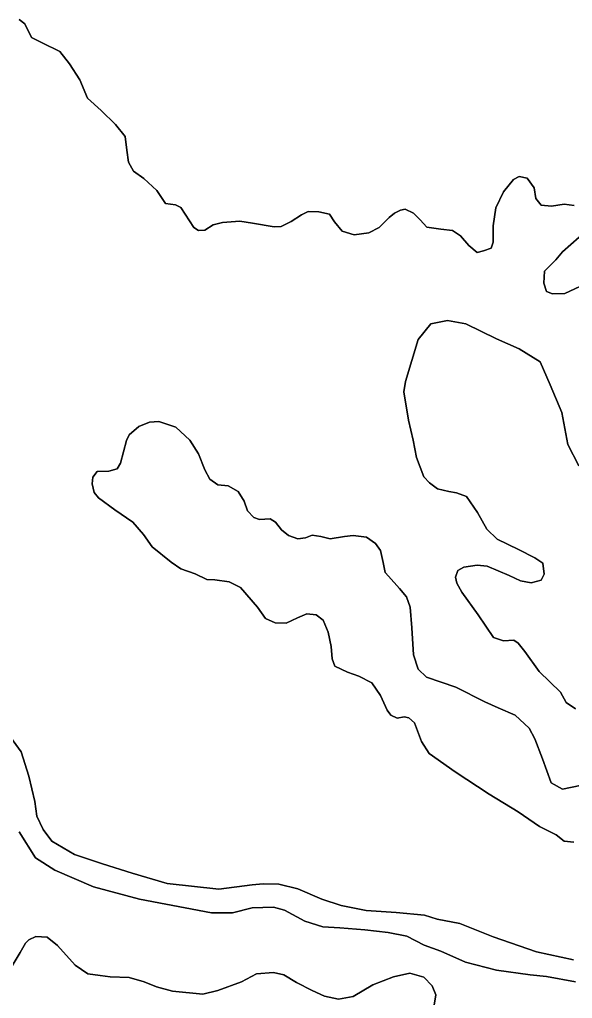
# Model space of a CAD drawing. Header units: inches. Extents: x 288635 to 1232953, y 676945 to 1655780.
# Drawn here: x 532938 to 542189, y 738038 to 754425 of the extents above; entities that cross this region are included whole.
import ezdxf

# ---------------------------------------------------------------- set-up
doc = ezdxf.new("R2010")
doc.units = ezdxf.units.IN
doc.header["$MEASUREMENT"] = 0

msp = doc.modelspace()

# ---------------------------------------------------------------- linework, layer by layer
at = {"color": 1}
for points in [[(542216.4812, 751309.82), (542048.8409, 751335.22), (541840.5605, 751299.66), (541667.8401, 751319.98), (541576.3999, 751431.7402), (541550.9999, 751609.5406), (541434.1596, 751767.0209), (541296.9994, 751797.501), (541200.4792, 751746.7009), (541037.9189, 751538.4204), (540905.8386, 751274.2599), (540860.1185, 750969.4593), (540860.1185, 750786.5789), (540860.1185, 750700.2188), (540829.6384, 750598.6186), (540702.6382, 750552.8985), (540595.958, 750527.4984), (540456.6058, 750642.2403), (540314.3656, 750804.8006), (540182.2853, 750896.2408), (539984.1649, 750916.5608), (539750.4844, 750947.0409), (539638.7242, 751074.0411), (539526.964, 751185.8014), (539389.8037, 751251.8415), (539313.6036, 751231.5214), (539212.0034, 751185.8014), (539120.5632, 751109.6012), (538952.9228, 750941.9609), (538780.2025, 750855.6007), (538536.362, 750820.0406), (538338.2416, 750881.0007), (538206.1613, 751038.4811), (538124.8812, 751165.4813), (537947.0808, 751206.1214), (537764.2005, 751211.2014), (537657.5202, 751155.3213), (537484.7999, 751043.5611), (537312.6012, 750960.9553), (537195.761, 750955.8753), (536835.0803, 751016.8354), (536621.7199, 751052.3955), (536332.1593, 751026.9954), (536179.759, 750986.3554), (536037.5187, 750899.9952), (535930.8385, 750894.9152), (535854.6383, 750945.7153), (535778.4382, 751057.4755), (535636.1979, 751275.9159), (535544.7577, 751321.636), (535382.1974, 751347.0361), (535234.8771, 751560.3965), (535016.6615, 751765.2214), (534843.9411, 751887.1416), (534757.581, 752039.5419), (534732.1809, 752237.6623), (534706.7809, 752466.2628), (534544.2205, 752669.4632), (534300.38, 752903.1437), (534076.8596, 753111.4241), (533945.2746, 753416.1943), (533771.8554, 753685.9574), (533611.2821, 753891.4912), (533315.8273, 754032.7957), (533135.9852, 754122.7168), (533026.7954, 754353.9423), (532930.4514, 754424.5946)], [(532930.4514, 754424.5946), (533026.7954, 754353.9423), (533135.9852, 754122.7168), (533315.8273, 754032.7957), (533611.2821, 753891.4912), (533771.8554, 753685.9574), (533945.2746, 753416.1943), (534076.8596, 753111.4241), (534300.38, 752903.1437), (534544.2205, 752669.4632), (534706.7809, 752466.2628), (534732.1809, 752237.6623), (534757.581, 752039.5419), (534843.9411, 751887.1416), (535016.6615, 751765.2214), (535234.8771, 751560.3965), (535382.1974, 751347.0361), (535544.7577, 751321.636), (535636.1979, 751275.9159), (535778.4382, 751057.4755), (535854.6383, 750945.7153), (535930.8385, 750894.9152), (536037.5187, 750899.9952), (536179.759, 750986.3554), (536332.1593, 751026.9954), (536621.7199, 751052.3955), (536835.0803, 751016.8354), (537195.761, 750955.8753), (537312.6012, 750960.9553), (537484.7999, 751043.5611), (537657.5202, 751155.3213), (537764.2005, 751211.2014), (537947.0808, 751206.1214), (538124.8812, 751165.4813), (538206.1613, 751038.4811), (538338.2416, 750881.0007), (538536.362, 750820.0406), (538780.2025, 750855.6007), (538952.9228, 750941.9609), (539120.5632, 751109.6012), (539212.0034, 751185.8014), (539313.6036, 751231.5214), (539389.8037, 751251.8415), (539526.964, 751185.8014), (539638.7242, 751074.0411), (539750.4844, 750947.0409), (539984.1649, 750916.5608), (540182.2853, 750896.2408), (540314.3656, 750804.8006), (540456.6058, 750642.2403), (540595.958, 750527.4984), (540702.6382, 750552.8985), (540829.6384, 750598.6186), (540860.1185, 750700.2188), (540860.1185, 750786.5789), (540860.1185, 750969.4593), (540905.8386, 751274.2599), (541037.9189, 751538.4204), (541200.4792, 751746.7009), (541296.9994, 751797.501), (541434.1596, 751767.0209), (541550.9999, 751609.5406), (541576.3999, 751431.7402), (541667.8401, 751319.98), (541840.5605, 751299.66), (542048.8409, 751335.22), (542216.4812, 751309.82)], [(542313.0014, 749958.5373), (542064.0809, 749836.617), (541855.8005, 749831.537), (541754.2003, 749872.1771), (541708.4802, 750014.4174), (541723.7202, 750212.5378), (541911.6806, 750400.4982), (542023.4408, 750537.6584), (542302.8414, 750781.4989)], [(542302.8414, 750781.4989), (542023.4408, 750537.6584), (541911.6806, 750400.4982), (541723.7202, 750212.5378), (541708.4802, 750014.4174), (541754.2003, 749872.1771), (541855.8005, 749831.537), (542064.0809, 749836.617), (542313.0014, 749958.5373)], [(542242.0929, 742883.7765), (542084.6126, 742990.4567), (541988.0924, 743163.177), (541632.4917, 743508.6177), (541393.7312, 743843.8984), (541281.971, 743986.1387), (541210.8509, 744036.9388), (541038.1305, 744021.6987), (540865.4102, 744077.5788), (540611.4097, 744458.5796), (540337.0891, 744839.5804), (540255.809, 744986.9007), (540230.4089, 745088.5009), (540271.049, 745200.2611), (540372.6492, 745256.1412), (540596.1696, 745291.7013), (540763.81, 745271.3812), (541129.5707, 745118.9809), (541322.6111, 745027.5407), (541500.4114, 744997.0607), (541662.9718, 745037.7008), (541713.7719, 745139.301), (541693.4518, 745322.1813), (541561.3716, 745413.6215), (541287.051, 745555.8618), (540931.4503, 745723.5021), (540758.73, 745896.2225), (540602.2328, 746174.3713), (540414.2724, 746438.5319), (540246.6321, 746499.492), (540119.6318, 746524.892), (539931.6715, 746570.6121), (539794.5112, 746667.1323), (539703.071, 746767.8859), (539580.3041, 747093.8532), (539525.2706, 747381.7204), (539444.8372, 747720.3878), (539368.637, 748190.2887), (539398.2704, 748368.0891), (539609.9375, 749066.5904), (539817.3712, 749333.291), (540096.7718, 749384.0911), (540405.8057, 749329.0576), (540921.0786, 749079.6955), (541296.9994, 748912.0552), (541647.5201, 748693.6147), (541815.1604, 748312.614), (542013.2808, 747845.2531), (542109.8857, 747309.3966), (542297.846, 746953.7959)], [(542297.846, 746953.7959), (542109.8857, 747309.3966), (542013.2808, 747845.2531), (541815.1604, 748312.614), (541647.5201, 748693.6147), (541296.9994, 748912.0552), (540921.0786, 749079.6955), (540405.8057, 749329.0576), (540096.7718, 749384.0911), (539817.3712, 749333.291), (539609.9375, 749066.5904), (539398.2704, 748368.0891), (539368.637, 748190.2887), (539444.8372, 747720.3878), (539525.2706, 747381.7204), (539580.3041, 747093.8532), (539703.071, 746767.8859), (539794.5112, 746667.1323), (539931.6715, 746570.6121), (540119.6318, 746524.892), (540246.6321, 746499.492), (540414.2724, 746438.5319), (540602.2328, 746174.3713), (540758.73, 745896.2225), (540931.4503, 745723.5021), (541287.051, 745555.8618), (541561.3716, 745413.6215), (541693.4518, 745322.1813), (541713.7719, 745139.301), (541662.9718, 745037.7008), (541500.4114, 744997.0607), (541322.6111, 745027.5407), (541129.5707, 745118.9809), (540763.81, 745271.3812), (540596.1696, 745291.7013), (540372.6492, 745256.1412), (540271.049, 745200.2611), (540230.4089, 745088.5009), (540255.809, 744986.9007), (540337.0891, 744839.5804), (540611.4097, 744458.5796), (540865.4102, 744077.5788), (541038.1305, 744021.6987), (541210.8509, 744036.9388), (541281.971, 743986.1387), (541393.7312, 743843.8984), (541632.4917, 743508.6177), (541988.0924, 743163.177), (542084.6126, 742990.4567), (542242.0929, 742883.7765)], [(542210.7648, 740652.6949), (542048.2045, 740667.935), (541916.1243, 740774.6152), (541636.7237, 740916.8555), (541281.123, 741160.6959), (540793.442, 741455.3365), (540224.4809, 741831.2573), (539792.68, 742136.0579), (539660.5997, 742339.2583), (539548.8395, 742649.1389), (539452.3193, 742735.4991), (539371.0392, 742750.7391), (539254.1989, 742730.4191), (539147.5187, 742781.2192), (539086.5586, 742862.4993), (538979.8784, 743111.4198), (538832.5581, 743319.7003), (538614.1177, 743431.4605), (538426.1573, 743497.5006), (538213.1355, 743601.1328), (538167.4154, 743723.0531), (538152.1754, 743931.3335), (538101.3753, 744170.094), (538020.0951, 744368.2144), (537898.1749, 744459.6545), (537745.7746, 744474.8946), (537588.2943, 744408.8544), (537400.3339, 744317.4143), (537212.3735, 744327.5743), (537054.8932, 744398.6944), (536917.7329, 744586.6548), (536633.2524, 744916.8555), (536445.292, 745013.3756), (536206.5315, 745043.8557), (536069.3712, 745048.9357), (535876.3308, 745145.4559), (535637.5704, 745231.8161), (535475.01, 745338.4963), (535154.9694, 745597.5768), (535012.7291, 745805.8572), (534834.9288, 746009.0576), (534530.1282, 746217.3381), (534255.8076, 746415.4585), (534184.6875, 746506.8986), (534154.2074, 746654.2189), (534164.3674, 746765.9792), (534235.4876, 746857.4193), (534428.5279, 746862.4993), (534570.7682, 746903.1394), (534626.6483, 746999.6596), (534728.2485, 747380.6604), (534768.8886, 747472.1006), (534931.449, 747614.3409), (535114.3293, 747685.461), (535266.7296, 747695.621), (535551.2102, 747599.1008), (535784.8907, 747385.7404), (535932.211, 747152.0599), (536038.8912, 746887.8994), (536120.1713, 746730.4191), (536257.3316, 746633.8989), (536430.052, 746618.6589), (536597.6923, 746522.1387), (536694.2125, 746359.5783), (536750.0926, 746202.098), (536856.7728, 746090.3378), (536953.293, 746054.7777), (537131.0934, 746064.9378), (537217.4535, 746009.0576), (537319.0537, 745882.0574), (537435.894, 745785.5372), (537593.3743, 745729.6571), (537720.3745, 745749.9771), (537832.1348, 745790.6172), (537979.455, 745770.2972), (538134.5219, 745732.5019), (538372.1083, 745773.0505), (538519.4286, 745788.2906), (538742.9491, 745757.8105), (538895.3494, 745656.2103), (538976.6295, 745534.2901), (539022.3496, 745336.1697), (539057.9097, 745168.5293), (539113.7898, 745107.5692), (539295.687, 744900.5405), (539412.5273, 744758.3002), (539473.4874, 744585.5799), (539498.8874, 744240.1392), (539529.3675, 743788.0183), (539605.5677, 743549.2578), (539747.8079, 743417.1775), (540240.5689, 743249.5372), (540723.1699, 743005.6967), (540946.6903, 742904.0965), (541231.1709, 742777.0962), (541464.8514, 742563.7358), (541561.3716, 742385.9355), (541688.3718, 742050.6548), (541830.6121, 741649.334), (542023.6525, 741542.6538), (542318.2931, 741603.6139)], [(542318.2931, 741603.6139), (542023.6525, 741542.6538), (541830.6121, 741649.334), (541688.3718, 742050.6548), (541561.3716, 742385.9355), (541464.8514, 742563.7358), (541231.1709, 742777.0962), (540946.6903, 742904.0965), (540723.1699, 743005.6967), (540240.5689, 743249.5372), (539747.8079, 743417.1775), (539605.5677, 743549.2578), (539529.3675, 743788.0183), (539498.8874, 744240.1392), (539473.4874, 744585.5799), (539412.5273, 744758.3002), (539295.687, 744900.5405), (539113.7898, 745107.5692), (539057.9097, 745168.5293), (539022.3496, 745336.1697), (538976.6295, 745534.2901), (538895.3494, 745656.2103), (538742.9491, 745757.8105), (538519.4286, 745788.2906), (538372.1083, 745773.0505), (538134.5219, 745732.5019), (537979.455, 745770.2972), (537832.1348, 745790.6172), (537720.3745, 745749.9771), (537593.3743, 745729.6571), (537435.894, 745785.5372), (537319.0537, 745882.0574), (537217.4535, 746009.0576), (537131.0934, 746064.9378), (536953.293, 746054.7777), (536856.7728, 746090.3378), (536750.0926, 746202.098), (536694.2125, 746359.5783), (536597.6923, 746522.1387), (536430.052, 746618.6589), (536257.3316, 746633.8989), (536120.1713, 746730.4191), (536038.8912, 746887.8994), (535932.211, 747152.0599), (535784.8907, 747385.7404), (535551.2102, 747599.1008), (535266.7296, 747695.621), (535114.3293, 747685.461), (534931.449, 747614.3409), (534768.8886, 747472.1006), (534728.2485, 747380.6604), (534626.6483, 746999.6596), (534570.7682, 746903.1394), (534428.5279, 746862.4993), (534235.4876, 746857.4193), (534164.3674, 746765.9792), (534154.2074, 746654.2189), (534184.6875, 746506.8986), (534255.8076, 746415.4585), (534530.1282, 746217.3381), (534834.9288, 746009.0576), (535012.7291, 745805.8572), (535154.9694, 745597.5768), (535475.01, 745338.4963), (535637.5704, 745231.8161), (535876.3308, 745145.4559), (536069.3712, 745048.9357), (536206.5315, 745043.8557), (536445.292, 745013.3756), (536633.2524, 744916.8555), (536917.7329, 744586.6548), (537054.8932, 744398.6944), (537212.3735, 744327.5743), (537400.3339, 744317.4143), (537588.2943, 744408.8544), (537745.7746, 744474.8946), (537898.1749, 744459.6545), (538020.0951, 744368.2144), (538101.3753, 744170.094), (538152.1754, 743931.3335), (538167.4154, 743723.0531), (538213.1355, 743601.1328), (538426.1573, 743497.5006), (538614.1177, 743431.4605), (538832.5581, 743319.7003), (538979.8784, 743111.4198), (539086.5586, 742862.4993), (539147.5187, 742781.2192), (539254.1989, 742730.4191), (539371.0392, 742750.7391), (539452.3193, 742735.4991), (539548.8395, 742649.1389), (539660.5997, 742339.2583), (539792.68, 742136.0579), (540224.4809, 741831.2573), (540793.442, 741455.3365), (541281.123, 741160.6959), (541636.7237, 740916.8555), (541916.1243, 740774.6152), (542048.2045, 740667.935), (542210.7648, 740652.6949)], [(542204.6456, 738683.1364), (541584.8843, 738820.2967), (540863.5229, 739069.2172), (540304.7218, 739292.7376), (539923.721, 739363.8578), (539715.4406, 739429.8979), (539237.9196, 739475.618), (538734.9986, 739511.1781), (538318.4378, 739592.4582), (537993.3171, 739699.1384), (537591.9963, 739871.8588), (537277.0357, 739948.0589), (537012.8752, 739958.219), (536829.9948, 739937.8989), (536271.1937, 739866.7788), (535407.592, 739963.299), (534823.3908, 740136.0193), (534325.5498, 740293.4996), (533858.1889, 740445.8999), (533477.1881, 740669.4204), (533329.8678, 740867.5408), (533228.2676, 741091.0612), (533192.7075, 741334.9017), (533091.1073, 741756.5425), (532964.1071, 742168.0234), (532715.1866, 742513.4641)], [(532715.1866, 742513.4641), (532964.1071, 742168.0234), (533091.1073, 741756.5425), (533192.7075, 741334.9017), (533228.2676, 741091.0612), (533329.8678, 740867.5408), (533477.1881, 740669.4204), (533858.1889, 740445.8999), (534325.5498, 740293.4996), (534823.3908, 740136.0193), (535407.592, 739963.299), (536271.1937, 739866.7788), (536829.9948, 739937.8989), (537012.8752, 739958.219), (537277.0357, 739948.0589), (537591.9963, 739871.8588), (537993.3171, 739699.1384), (538318.4378, 739592.4582), (538734.9986, 739511.1781), (539237.9196, 739475.618), (539715.4406, 739429.8979), (539923.721, 739363.8578), (540304.7218, 739292.7376), (540863.5229, 739069.2172), (541584.8843, 738820.2967), (542204.6456, 738683.1364)], [(532928.547, 740826.9007), (533202.8676, 740390.0198), (533526.2039, 740184.2603), (534173.1495, 739907.4189), (534945.311, 739699.1384), (536149.2734, 739470.538), (536499.7941, 739470.538), (536829.9948, 739551.8181), (537185.5955, 739567.0582), (537368.4759, 739516.2581), (537708.8366, 739333.3777), (538013.6372, 739236.8575), (538298.1177, 739221.6175), (538714.6786, 739186.0574), (539105.8394, 739140.3373), (539415.72, 739079.3772), (539705.2806, 738932.0569), (539984.6811, 738830.4567), (540401.2419, 738642.4963), (540919.403, 738510.4161), (541483.2841, 738434.2159), (541757.6047, 738403.7358), (542240.2056, 738317.3757)], [(542240.2056, 738317.3757), (541757.6047, 738403.7358), (541483.2841, 738434.2159), (540919.403, 738510.4161), (540401.2419, 738642.4963), (539984.6811, 738830.4567), (539705.2806, 738932.0569), (539415.72, 739079.3772), (539105.8394, 739140.3373), (538714.6786, 739186.0574), (538298.1177, 739221.6175), (538013.6372, 739236.8575), (537708.8366, 739333.3777), (537368.4759, 739516.2581), (537185.5955, 739567.0582), (536829.9948, 739551.8181), (536499.7941, 739470.538), (536149.2734, 739470.538), (534945.311, 739699.1384), (534173.1495, 739907.4189), (533526.2039, 740184.2603), (533202.8676, 740390.0198), (532928.547, 740826.9007)], [(532795.2711, 738553.9038), (532947.6714, 738807.9044), (533034.0316, 738965.3847), (533089.9117, 739016.1848), (533211.832, 739072.0649), (533399.7923, 739061.9049), (533572.5127, 738924.7446), (533867.1533, 738594.5439), (534080.5137, 738447.2236), (534283.7141, 738421.8236), (534451.3544, 738396.4235), (534771.3951, 738386.2635), (535020.3156, 738315.1434), (535228.596, 738233.8632), (535228.596, 738233.8632), (535497.8365, 738157.6631), (536005.8375, 738106.863), (536254.758, 738167.8231), (536650.9988, 738315.1434), (536904.9993, 738447.2236), (537184.3999, 738472.6237), (537362.2003, 738431.9836), (537570.4807, 738304.9833), (537834.6412, 738172.9031), (538037.8416, 738076.3829), (538276.6021, 738025.5828), (538520.4426, 738071.3029), (538850.6432, 738264.3433), (539196.0839, 738401.5035), (539465.3245, 738462.4637), (539704.0849, 738391.3435), (539841.2452, 738249.1032), (539902.2053, 738096.7029), (539866.6453, 737857.9425)], [(539866.6453, 737857.9425), (539902.2053, 738096.7029), (539841.2452, 738249.1032), (539704.0849, 738391.3435), (539465.3245, 738462.4637), (539196.0839, 738401.5035), (538850.6432, 738264.3433), (538520.4426, 738071.3029), (538276.6021, 738025.5828), (538037.8416, 738076.3829), (537834.6412, 738172.9031), (537570.4807, 738304.9833), (537362.2003, 738431.9836), (537184.3999, 738472.6237), (536904.9993, 738447.2236), (536650.9988, 738315.1434), (536254.758, 738167.8231), (536005.8375, 738106.863), (535497.8365, 738157.6631), (535228.596, 738233.8632), (535020.3156, 738315.1434), (534771.3951, 738386.2635), (534451.3544, 738396.4235), (534283.7141, 738421.8236), (534080.5137, 738447.2236), (533867.1533, 738594.5439), (533572.5127, 738924.7446), (533399.7923, 739061.9049), (533211.832, 739072.0649), (533211.832, 739072.0649), (533089.9117, 739016.1848), (533034.0316, 738965.3847), (532947.6714, 738807.9044), (532795.2711, 738553.9038)]]:
    msp.add_lwpolyline(points, dxfattribs=at)

doc.saveas('drawing.dxf')
